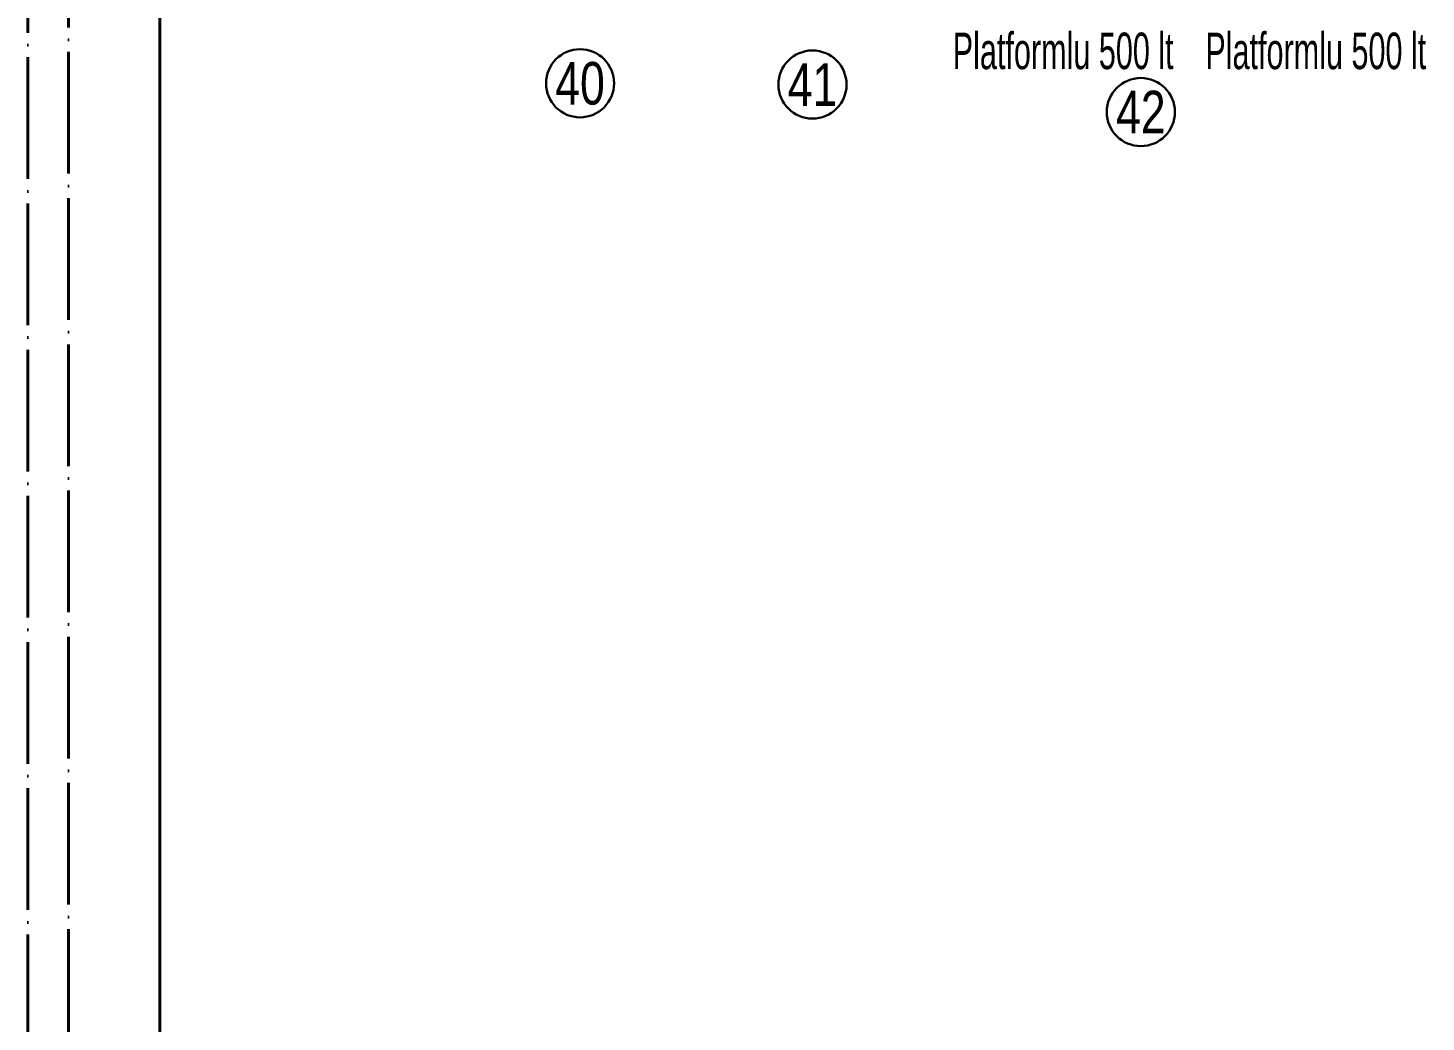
# Model space of a CAD drawing. Header units: centimetres. Extents: x 405464 to 563355, y 50011 to 66875.
# Drawn here: x 494467 to 495157, y 51348 to 51838 of the extents above; entities that cross this region are included whole.
import ezdxf
from ezdxf.enums import TextEntityAlignment as Align

# ---------------------------------------------------------------- set-up
doc = ezdxf.new("R2010")
doc.units = ezdxf.units.CM
doc.linetypes.add('SOGUKSU1', pattern=[72, 60, -6, 0, -6])
for name, color, linetype, lineweight in [('0-KRCN-IST-YAZI', 81, 'Continuous', 30), ('0-KRCN-SHT-PROSES-BORU', 1, '0-Y_LINE', 40), ('0-KRCN-SHT-SOGUKSU', 141, 'SOGUKSU1', 40), ('0-MEK-IST-YAZI', 81, 'Continuous', 30)]:
    doc.layers.add(name, color=color, linetype=linetype, lineweight=lineweight)
doc.styles.add('BORU', font='AGENCYR.TTF')
doc.styles.add('TROMANT', font='arial.ttf', dxfattribs={"width": 0.8})
doc.linetypes.add('0-Y_LINE', pattern='A,100,-0.5,["Y",BORU,S=9,R=0,X=0,Y=-4.5],-5', length=105.5)

msp = doc.modelspace()

# ---------------------------------------------------------------- linework, layer by layer
at = {"layer": '0-KRCN-SHT-PROSES-BORU'}
msp.add_line((494532.23, 50824.27), (494532.23, 52030.63), dxfattribs=at)
at = {"layer": '0-KRCN-SHT-SOGUKSU'}
for p, q in [((494467.23, 50321.6), (494467.23, 52063.4)), ((494487.23, 50324.24), (494487.23, 51971.85))]:
    msp.add_line(p, q, dxfattribs=at)
at = {"layer": '0-MEK-IST-YAZI'}
for centre in [(494739.63, 51810.8), (494854.31, 51810.18), (495016.32, 51796.61)]:
    msp.add_circle(centre, 16.8, dxfattribs=at)

# ---------------------------------------------------------------- texts
at = {"layer": '0-KRCN-IST-YAZI', "style": 'TROMANT', "width": 0.6}
for p in [(494978, 51826.78), (495102.65, 51826.78)]:
    msp.add_text('Platformlu 500 lt', height=18, dxfattribs=at).set_placement(p, align=Align.MIDDLE_CENTER)
at = {"layer": '0-MEK-IST-YAZI', "color": 1, "style": 'TROMANT', "width": 0.75}
for s, p in [('40', (494739.63, 51810.8)), ('41', (494854.31, 51810.18)), ('42', (495016.32, 51796.61))]:
    msp.add_text(s, height=21, dxfattribs=at).set_placement(p, align=Align.MIDDLE_CENTER)

doc.saveas('drawing.dxf')
